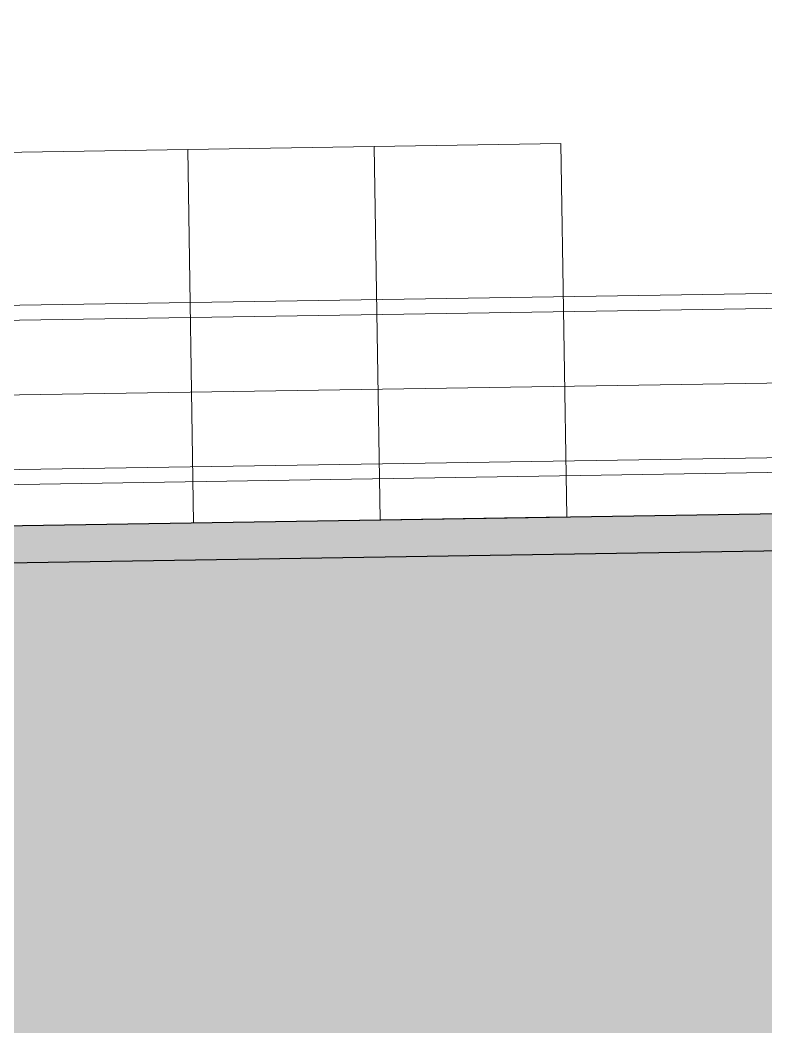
# Model space of a CAD drawing. Header units: millimetres. Extents: x -331961 to 300627, y -148243 to 59350.
# Drawn here: x -35300 to -31303, y -10696 to -5303 of the extents above; entities that cross this region are included whole.
import ezdxf

# ---------------------------------------------------------------- set-up
doc = ezdxf.new("R2010")
doc.units = ezdxf.units.MM
doc.header["$LTSCALE"] = 100
doc.header["$MEASUREMENT"] = 0
doc.layers.add('7', color=7, linetype='Continuous')
for name, color, linetype, lineweight in [('8', 8, 'Continuous', 5), ('ARC-VIEW', 90, 'Continuous', 5), ('ARC_TEXT', 255, 'Continuous', 5)]:
    doc.layers.add(name, color=color, linetype=linetype, lineweight=lineweight)

# ---------------------------------------------------------------- blocks, each defined once
blk = doc.blocks.new('DRAINAGE')
at = {"layer": '8', "ltscale": 5}
for p, q in [((149.2023, 4.753), (172.4613, 5.2126)), ((149.2039, 4.673), (172.4629, 5.1327)), ((149.2197, 3.8731), (172.4787, 4.3328)), ((149.2213, 3.7932), (172.4803, 4.2528))]:
    blk.add_line(p, q, dxfattribs=at)
at = {"layer": '8', "ltscale": 2}
blk.add_line((149.2118, 4.2731), (172.4708, 4.7327), dxfattribs=at)
blk = doc.blocks.new('BIKE1X2')
at = {"layer": '8'}
blk.add_lwpolyline([(0, 0), (1, 0), (1, 2), (0, 2)], close=True, dxfattribs=at)
blk = doc.blocks.new('*U67')
at = {"layer": 'ARC-VIEW', "xscale": -1000, "yscale": 1000, "zscale": 1000, "rotation": 151.0973480734846}
blk.add_blockref('BIKE1X2', (45.6, 1117.1), dxfattribs=at)
blk = doc.blocks.new('*U68')
at = {"layer": 'ARC_TEXT'}
for p in [(-4377.2, 2416.6), (-3501.8, 1933.3), (-2626.3, 1450), (-1750.9, 966.6)]:
    blk.add_blockref('*U67', p, dxfattribs=at)

msp = doc.modelspace()

# ---------------------------------------------------------------- hatches: boundary and pattern name
at = {"layer": '8'}
h = msp.add_hatch(dxfattribs=at)
h.set_pattern_fill('GRASS', color=256, scale=20, angle=-59.1573672)
h.set_pattern_definition([(108.0869, (-69673.9, -104960.76), (-452.9806, 229.94035), [95.25, -623.1705]), (63.0869, (-69673.9, -104960.76), (-452.9806, 229.9403), [95.25, -412.75]), (153.0869, (-69673.9, -104960.76), (-229.9403, -452.9806), [95.25, -412.75])])
h.paths.add_polyline_path([(-181745.8557, -9792.7772), (-181698.4875, -10381.6301), (-187187.6752, -10821.3833), (-187234.8991, -10234.3239)])
h.paths.add_polyline_path([(-187235.7846, -10223.3152), (-187247.812, -10073.7981), (-181758.6243, -9634.0451), (-181745.8557, -9792.7772), (-187234.8991, -10234.3239)])
edge = h.paths.add_edge_path()
edge.add_line((71411.7487, -3307.3936), (72638.3826, -3352.2453))
edge.add_arc((73011.095, 6840.9429), 10200, 267.90592163, 313.3056848)
edge.add_line((80007.1787, -581.6451), (83070.5844, 2305.7363))
edge.add_arc((86362.859, -1187.2463), 4800, 65.2419398, 133.3056846, ccw=False)
edge.add_arc((84268.9215, -5727.6676), 9800, 48.42824171, 65.24193945, ccw=False)
edge.add_arc((80951.1275, -9468.288), 14799.9998, 16.50865338, 48.42820818, ccw=False)
edge.add_line((95141.0244, -5262.7178), (95332.825, -5205.8724))
edge.add_line((95332.825, -5205.8724), (95039.8727, -20178.5351))
edge.add_line((95039.8727, -20178.5351), (94266.5218, -20878.4228))
edge.add_line((94266.5218, -20878.4228), (61853.8842, -18726.0049))
edge.add_line((61853.8842, -18726.0049), (14676.488, -17814.8278))
edge.add_line((14676.488, -17814.8278), (-17714.1388, -17924.7076))
edge.add_line((-17714.1388, -17924.7076), (-46801.4611, -19162.4168))
edge.add_line((-46801.4611, -19162.4168), (-104370.427, -22254.2094))
edge.add_line((-104370.427, -22254.2094), (-119940.96, -23282.9324))
edge.add_line((-119940.96, -23282.9324), (-199150.1446, -29328.4094))
edge.add_line((-199150.1446, -29328.4094), (-199401.797, -17785.0166))
edge.add_line((-199401.797, -17785.0166), (-199401.3195, -17776.9405))
edge.add_line((-199401.3195, -17776.9405), (-199201.6682, -17788.7458))
edge.add_line((-199201.6682, -17788.7458), (-199034.6607, -14964.3157))
edge.add_arc((-189251.7478, -15542.7757), 9800, 121.61630816, 176.61606189, ccw=False)
edge.add_line((-194389.1853, -7197.3137), (-193361.7886, -6564.8518))
edge.add_line((-193361.7886, -6564.8518), (-192011.9906, -6166.7884))
edge.add_line((-192011.9906, -6166.7884), (-187618.0592, -5757.9186))
edge.add_line((-187618.0592, -5757.9186), (-184043.1897, -5476.34))
edge.add_arc((-183695.3981, -9762.2517), 4299.9997, 31.8665762, 94.639252, ccw=False)
edge.add_line((-180043.4951, -7492.097), (-179182.6167, -8876.9561))
edge.add_arc((-172612.5231, -5582.0553), 7350, 206.633757, 274.31486352)
edge.add_line((-172059.5282, -12911.2229), (-170803.606, -12816.462))
edge.add_line((-170803.606, -12816.462), (-170758.4667, -13414.7203))
edge.add_line((-170758.4667, -13414.7203), (-78670.3974, -6466.6051))
edge.add_line((-78670.3974, -6466.6051), (-78555.6661, -9918.0349))
edge.add_line((-78555.6661, -9918.0349), (-72552.1217, -9533.6924))
edge.add_line((-72552.1217, -9533.6924), (-71157.8961, -9464.9815))
edge.add_line((-71157.8961, -9464.9815), (-40271.7931, -8297.4975))
edge.add_line((-40271.7931, -8297.4975), (-38875.3033, -8266.9361))
edge.add_line((-38875.3033, -8266.9361), (-15626.1175, -7899.8873))
edge.add_line((-15626.1175, -7899.8873), (-14227.8574, -7889.7268))
edge.add_line((-14227.8574, -7889.7268), (9280.7572, -7864.1651))
edge.add_line((9280.7572, -7864.1651), (10678.91, -7870.0605))
edge.add_line((10678.91, -7870.0605), (46407.1829, -8486.7715))
edge.add_line((46407.1829, -8486.7715), (47805.1876, -8525.8225))
edge.add_line((47805.1876, -8525.8225), (71191.2211, -9338.5304))
edge.add_line((71191.2211, -9338.5304), (71411.7487, -3307.3936))
h = msp.add_hatch(dxfattribs=at)
h.set_pattern_fill('ACAD_ISO07W100', color=256, scale=20, angle=-30.340368)
h.set_pattern_definition([(46.9039, (-65747.46, -120.39), (-73.02089, 68.3224), [10, -60])])
edge = h.paths.add_edge_path()
edge.add_line((-38879.6834, -8066.9803), (-38927.8632, -5867.5079))
edge.add_line((-38927.8632, -5867.5079), (-38727.8843, -5864.3545))
edge.add_line((-38727.8843, -5864.3545), (-38679.7045, -8063.8231))
edge.add_line((-38679.7045, -8063.8231), (-15629.2747, -7699.9122))
edge.add_line((-15629.2747, -7699.9122), (-14229.3117, -7689.732))
edge.add_line((-14229.3117, -7689.732), (6583.9487, -7667.0977))
edge.add_line((6583.9487, -7667.0977), (6581.6631, -5565.3405))
edge.add_line((6581.6631, -5565.3405), (6781.663, -5565.123))
edge.add_line((6781.663, -5565.123), (6784.1661, -7866.8801))
edge.add_line((6784.1661, -7866.8801), (-14228.4758, -7889.7313))
edge.add_line((-14228.4758, -7889.7313), (-15626.9689, -7899.9007))
edge.add_line((-15626.9689, -7899.9007), (-38875.3033, -8266.9361))

# ---------------------------------------------------------------- linework, layer by layer
at = {"layer": '7', "flags": 128}
msp.add_lwpolyline([(-38879.6834, -8066.9803), (-38927.8632, -5867.5079), (-38727.8843, -5864.3545), (-38679.7045, -8063.8231), (-15629.2747, -7699.9122), (-14229.3117, -7689.732), (6583.9487, -7667.0977), (6581.6631, -5565.3405), (6781.663, -5565.123), (6784.1661, -7866.8801), (-14228.4758, -7889.7313), (-15626.9689, -7899.9007), (-38875.3033, -8266.9361)], dxfattribs=at)

# ---------------------------------------------------------------- block references
at = {"layer": '7', "xscale": 999.9999999999995, "yscale": 999.9999999999995, "zscale": 999.9999999999995, "rotation": 359.7722538728106}
msp.add_blockref('DRAINAGE', (-188122.589, -11047.0737), dxfattribs=at)
at = {"layer": 'ARC_TEXT', "extrusion": (4.87355e-13, -3.08679e-11, -1), "zscale": -0.9999999999999996, "rotation": 27.99824589002979}
msp.add_blockref('*U68', (37885.7824, -7051.164, 0.0095), dxfattribs=at)

doc.saveas('drawing.dxf')
